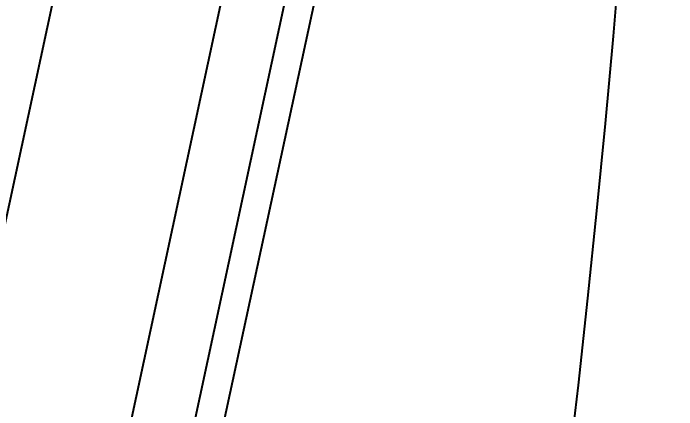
# Model space of a CAD drawing. Header units: millimetres. Extents: x -65527 to 8894748, y -37603 to 223697.
# Drawn here: x -22593.8 to -22153.3, y 109526.2 to 109789.4 of the extents above; entities that cross this region are included whole.
import ezdxf
from ezdxf import colors
from ezdxf.entities.mleader import LeaderData, LeaderLine
from ezdxf.math import Vec2, Vec3

# ---------------------------------------------------------------- set-up
doc = ezdxf.new("R2010")
doc.units = ezdxf.units.MM
doc.header["$LTSCALE"] = 10
doc.layers.add('Архитектура', color=251, linetype='Continuous')
doc.layers.add('Тонкая', color=7, linetype='Continuous')
doc.styles.add('ISOCPEUR', font='isocpeur.ttf', dxfattribs={"width": 0.7})

# ---------------------------------------------------------------- blocks, each defined once
blk = doc.blocks.new('_DOTSMALL')
at = {"color": 0, "linetype": 'ByBlock', "const_width": 0.5}
blk.add_lwpolyline([(-0.0625, 0, 1), (0.0625, 0, 1)], format="xyb", close=True, dxfattribs=at)
blk = doc.blocks.new('A$Cec9b444d')
at = {"layer": 'Тонкая', "color": 5, "ltscale": 100}
for p, q in [((6102.87137150019, 197.1907940486795), (6535.875883590968, 2208.237601926953)), ((6208.049528553656, 164.6421001279019), (6645.630299936541, 2198.914641495406)), ((6249.996248184336, 163.0875425020206), (6686.304259584493, 2190.900488320234)), ((6269.353761782233, 163.5757561542906), (6702.606638882945, 2175.883082539293))]:
    blk.add_line(p, q, dxfattribs=at)

msp = doc.modelspace()

# ---------------------------------------------------------------- linework, layer by layer
at = {"layer": 'Архитектура', "lineweight": 25, "transparency": 33554684}
msp.add_arc((-31935.64915874587, 110639.7930928659), 9778.654617052323, 272.592547965165, 356.6353913737211, dxfattribs=at)

# ---------------------------------------------------------------- block references
msp.add_blockref('A$Cec9b444d', (-29069.92685489771, 107744.3754563845), dxfattribs=at)

# ---------------------------------------------------------------- leaders
ml = msp.add_multileader_mtext('Standard', dxfattribs=at)
ml.set_content('Л.4', color=256, style='ISOCPEUR')
ml.set_leader_properties(color=256, linetype='Continuous', lineweight=-1)
ml.set_arrow_properties(name='DOTSMALL')
ml.build(insert=Vec2(0, 0))
ml.multileader.update_dxf_attribs({"has_text_frame": 1, "text_left_attachment_type": 4, "text_right_attachment_type": 4, "dogleg_length": 100, "arrow_head_size": 180})
ctx = ml.context
ctx.base_point, ctx.char_height, ctx.arrow_head_size, ctx.landing_gap_size, ctx.plane_origin = Vec3(-22530.32712586665, 125291.0019322163), 250, 180, 50, Vec3(5590.120379127984, 113133.3424811305)
ctx.left_attachment, ctx.right_attachment = 4, 4
notes = []
notes.append((ctx, [(0, (0, 0, 0), (0, 0), (1, 0), 1, [])]))
ctx.mtext.insert, ctx.mtext.width, ctx.mtext.line_spacing_style, ctx.mtext.flow_direction = Vec3(-22480.32712586665, 125624.3352655496), 852.6970314602484, 2, 5
ml = msp.add_multileader_mtext('Standard', dxfattribs=at)
ml.set_content('+8,400', color=256, style='ISOCPEUR')
ml.set_leader_properties(color=256, linetype='Continuous', lineweight=-1)
ml.set_arrow_properties(name='DOTSMALL')
ml.build(insert=Vec2(0, 0))
ml.multileader.update_dxf_attribs({"has_text_frame": 1, "text_left_attachment_type": 4, "text_right_attachment_type": 4, "dogleg_length": 100, "arrow_head_size": 180})
ctx = ml.context
ctx.base_point, ctx.char_height, ctx.arrow_head_size, ctx.landing_gap_size, ctx.plane_origin = Vec3(-22635.67392759932, 123328.8710577255), 250, 180, 50, Vec3(-22092.39272870029, 124131.8278033264)
ctx.left_attachment, ctx.right_attachment = 4, 4
notes.append((ctx, [(0, (0, 0, 0), (0, 0), (1, 0), 1, [])]))
ctx.mtext.insert, ctx.mtext.width, ctx.mtext.line_spacing_style, ctx.mtext.flow_direction = Vec3(-22585.67392759932, 123662.2043910588), 852.6970314602484, 2, 5
ml = msp.add_multileader_mtext('Standard', dxfattribs=at)
ml.set_content('+8,400', color=256, style='ISOCPEUR')
ml.set_leader_properties(color=256, linetype='Continuous', lineweight=-1)
ml.set_arrow_properties(name='DOTSMALL')
ml.build(insert=Vec2(0, 0))
ml.multileader.update_dxf_attribs({"has_text_frame": 1, "text_left_attachment_type": 4, "text_right_attachment_type": 4, "dogleg_length": 100, "arrow_head_size": 180})
ctx = ml.context
ctx.base_point, ctx.char_height, ctx.arrow_head_size, ctx.landing_gap_size, ctx.plane_origin = Vec3(-38957.8368189709, 116848.6834109409), 250, 180, 50, Vec3(-38730.56028272111, 116641.5176188263)
ctx.left_attachment, ctx.right_attachment = 4, 4
notes.append((ctx, [(0, (0, 0, 0), (0, 0), (1, 0), 1, [])]))
ctx.mtext.insert, ctx.mtext.width, ctx.mtext.line_spacing_style, ctx.mtext.flow_direction = Vec3(-38907.8368189709, 117182.0167442743), 852.6970314602484, 2, 5
for ctx, leaders in notes:
    for number, flags, end, landing, length, lines in leaders:
        leader = LeaderData()
        leader.index, (leader.has_last_leader_line, leader.has_dogleg_vector, leader.attachment_direction) = number, flags
        leader.last_leader_point, leader.dogleg_vector, leader.dogleg_length = Vec3(end), Vec3(landing), length
        for number, points, colour, breaks in lines:
            line = LeaderLine()
            line.index, line.vertices, line.color, line.breaks = number, Vec3.list(points), colors.encode_raw_color(colour), breaks
            leader.lines.append(line)
        ctx.leaders.append(leader)

doc.saveas('drawing.dxf')
